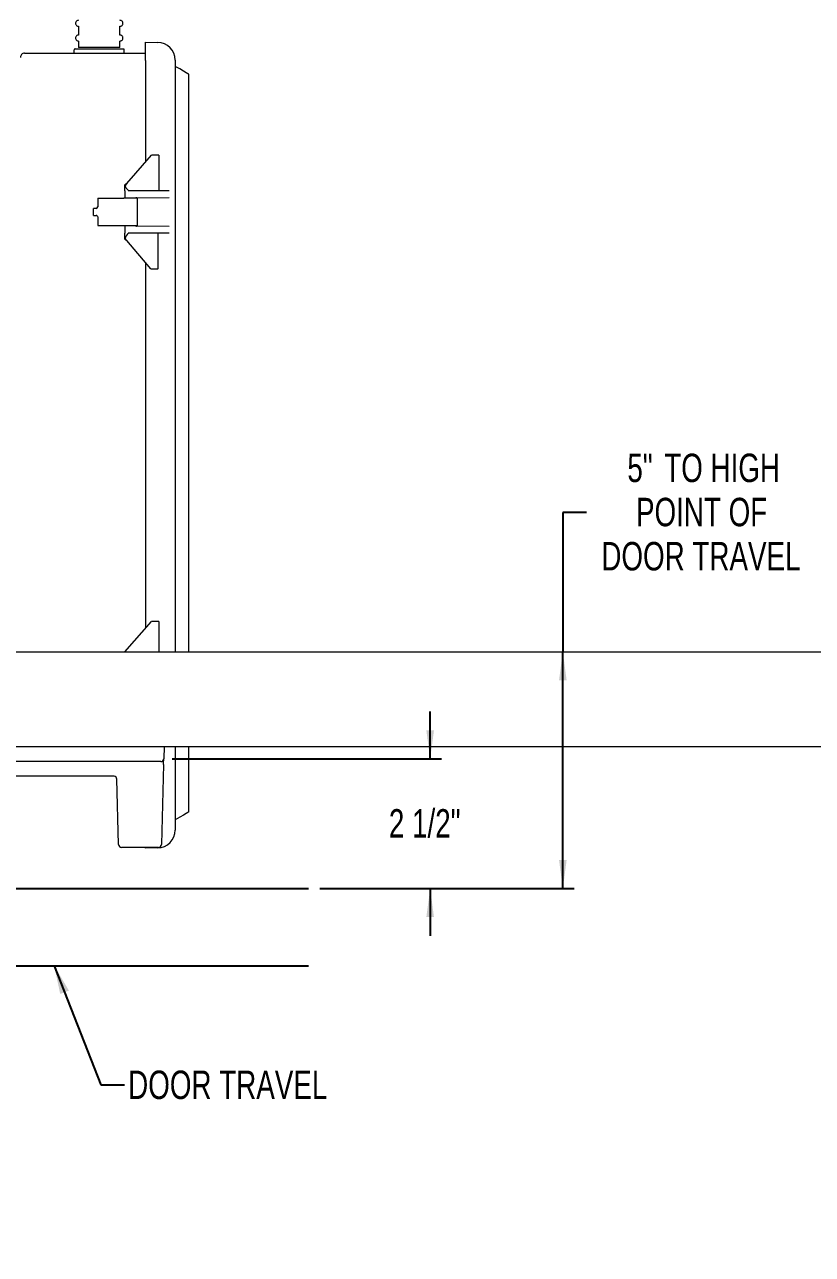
# Model space of a CAD drawing. Header units: inches. Extents: x 1 to 26.2, y 1.1 to 20.6.
# Drawn here: x 7.28 to 11.44, y 10.84 to 17.33 of the extents above; entities that cross this region are included whole.
import ezdxf
from ezdxf.lldxf.tags import DXFTag

# ---------------------------------------------------------------- set-up
doc = ezdxf.new("R2010")
doc.units = ezdxf.units.IN
doc.header["$MEASUREMENT"] = 0
doc.layers.add('DIM', color=1, linetype='Continuous')
doc.styles.add('SLDTEXTSTYLE0', font='ARIAL.TTF', dxfattribs={"width": 0.7})
doc.styles.get("Standard").update_dxf_attribs({"font": 'ARIAL.TTF'})
tags = doc.linetypes.add('CENTERX2', pattern=[0.8, 0.5, -0.1, 0.1, -0.1]).pattern_tags.tags
tags[10:11] = [DXFTag(74, 4), DXFTag(75, 0), DXFTag(340, '0'), DXFTag(46, 1.0), DXFTag(50, 0.0), DXFTag(44, 0.0), DXFTag(45, 0.0)]
tags[8:9] = [DXFTag(74, 4), DXFTag(75, 0), DXFTag(340, '0'), DXFTag(46, 1.0), DXFTag(50, 0.0), DXFTag(44, 0.0), DXFTag(45, 0.0)]
tags[6:7] = [DXFTag(74, 4), DXFTag(75, 0), DXFTag(340, '0'), DXFTag(46, 1.0), DXFTag(50, 0.0), DXFTag(44, 0.0), DXFTag(45, 0.0)]
tags[4:5] = [DXFTag(74, 4), DXFTag(75, 0), DXFTag(340, '0'), DXFTag(46, 1.0), DXFTag(50, 0.0), DXFTag(44, 0.0), DXFTag(45, 0.0)]
doc.dimstyles.new('SLDDIMSTYLE0', dxfattribs={"dimtxt": 0.15, "dimasz": 0.15, "dimexe": 0, "dimexo": 0.0625, "dimgap": 0.0375, "dimtad": 0, "dimtih": 1, "dimtoh": 1, "dimdec": 3, "dimlfac": 4, "dimrnd": 1e-09, "dimzin": 12, "dimdsep": 46, "dimtxsty": 'SLDTEXTSTYLE0', "dimsah": 1, "dimcen": 0.09, "dimadec": 0, "dimazin": 0, "dimtfac": 1, "dimtdec": 3, "dimtofl": 0, "dimtmove": 0, "dimatfit": 3, "dimfxl": 0, "dimtolj": 1, "dimtzin": 12, "dimarcsym": 0})
doc.dimstyles.new('SLDDIMSTYLE1', dxfattribs={"dimtxt": 0.15, "dimasz": 0.15, "dimexe": 0, "dimexo": 0.0625, "dimgap": 0.0375, "dimtad": 0, "dimtih": 1, "dimtoh": 1, "dimdec": 3, "dimlfac": 4, "dimrnd": 1e-09, "dimzin": 12, "dimdsep": 46, "dimtxsty": 'SLDTEXTSTYLE0', "dimsah": 1, "dimcen": 0.09, "dimadec": 0, "dimazin": 0, "dimtfac": 1, "dimtdec": 3, "dimtofl": 0, "dimtmove": 0, "dimatfit": 3, "dimfxl": 0, "dimtolj": 1, "dimtzin": 12, "dimarcsym": 0})
doc.dimstyles.new('SLDDIMSTYLE2', dxfattribs={"dimtxt": 0.15, "dimasz": 0.15, "dimexe": 0, "dimexo": 0.0625, "dimgap": 0.0375, "dimtad": 0, "dimtih": 1, "dimtoh": 1, "dimdec": 0, "dimrnd": 1e-09, "dimzin": 0, "dimdsep": 46, "dimtxsty": 'Standard', "dimsah": 1, "dimcen": 0.09, "dimadec": 0, "dimazin": 0, "dimtfac": 1, "dimtdec": 0, "dimtofl": 0, "dimtmove": 0, "dimatfit": 3, "dimfxl": 0, "dimtolj": 1, "dimtzin": 0, "dimarcsym": 0})

# ---------------------------------------------------------------- blocks, each defined once
blk = doc.blocks.new('SW_BROKEN_VIEW_0')
at = {"color": 0, "linetype": 'CENTERX2'}
for p, q in [((-0.2755, 0.3936), (-0.5479, 0.3504)), ((0, 0.408), (-0.2755, 0.3936)), ((0, 0.408), (2.6309, 0.408)), ((-0.5479, 0.3504), (-0.8143, 0.279)), ((-0.8143, 0.279), (-1.0719, 0.1802)), ((-1.0719, 0.1802), (-1.3176, 0.055)), ((-1.3176, 0.055), (-1.549, -0.0953)), ((0, 0), (-0.2328, -0.0122)), ((0, 0), (2.6309, 0)), ((-0.4631, -0.0487), (-0.6883, -0.109)), ((-0.2328, -0.0122), (-0.4631, -0.0487)), ((-1.549, -0.0953), (-1.7633, -0.2689)), ((-0.6883, -0.109), (-0.9059, -0.1926)), ((-0.9059, -0.1926), (-1.1136, -0.2984)), ((-1.7633, -0.2689), (-1.9584, -0.4639)), ((-1.1136, -0.2984), (-1.3091, -0.4254)), ((-1.3091, -0.4254), (-1.4903, -0.5721)), ((-1.9584, -0.4639), (-2.132, -0.6783)), ((-1.4903, -0.5721), (-1.6552, -0.7369)), ((-2.132, -0.6783), (-2.2822, -0.9096)), ((-1.6552, -0.7369), (-1.8019, -0.9181)), ((-2.2822, -0.9096), (-2.4074, -1.1554)), ((-1.8019, -0.9181), (-1.9289, -1.1136)), ((-2.4074, -1.1554), (-2.5063, -1.4129)), ((-1.9289, -1.1136), (-2.0347, -1.3213)), ((-2.0347, -1.3213), (-2.1182, -1.539)), ((-2.5063, -1.4129), (-2.5777, -1.6793)), ((-2.1182, -1.539), (-2.1786, -1.7642)), ((-2.5777, -1.6793), (-2.6208, -1.9518)), ((-2.1786, -1.7642), (-2.215, -1.9944)), ((-2.6208, -1.9518), (-2.6353, -2.2272)), ((-2.215, -1.9944), (-2.2272, -2.2272)), ((-2.2272, -2.2272), (-2.2292, -2.4916))]:
    blk.add_line(p, q, dxfattribs=at)
at = {"color": 0, "linetype": 'Continuous'}
blk.add_line((-2.6729, -2.6454), (-3.4149, -2.6454), dxfattribs=at)
blk = doc.blocks.new('*D6')
at = {"layer": 'DIM'}
for p, q in [((10.2444, 14.7573), (10.1194, 14.7573)), ((10.1194, 14.7573), (10.1194, 14.021)), ((10.1194, 12.771), (10.1194, 14.021)), ((8.8372, 12.771), (10.1794, 12.771))]:
    blk.add_line(p, q, dxfattribs=at)
for points in [[(10.1194, 14.021), (10.0994, 13.871), (10.1394, 13.871)], [(10.1194, 12.771), (10.1394, 12.921), (10.0994, 12.921)]]:
    blk.add_solid(points, dxfattribs=at)
at = {"layer": 'DIM', "char_height": 0.15, "attachment_point": 1, "style": 'SLDTEXTSTYLE0'}
for s, insert in [('5"', (10.4599, 15.0672)), (' TO HIGH', (10.6138, 15.0672)), ('POINT OF ', (10.5055, 14.834)), ('DOOR TRAVEL', (10.3226, 14.6008))]:
    blk.add_mtext(s, dxfattribs=dict(at, insert=insert))
blk = doc.blocks.new('*D7')
at = {"layer": 'DIM'}
for p, q in [((9.4192, 13.4555), (9.4192, 13.7055)), ((8.0579, 13.4555), (9.4792, 13.4555)), ((8.8372, 12.771), (9.4792, 12.771)), ((9.4192, 12.771), (9.4192, 12.521))]:
    blk.add_line(p, q, dxfattribs=at)
for points in [[(9.4192, 13.4555), (9.4392, 13.6055), (9.3992, 13.6055)], [(9.4192, 12.771), (9.3992, 12.621), (9.4392, 12.621)]]:
    blk.add_solid(points, dxfattribs=at)
at = {"layer": 'DIM', "insert": (9.2013, 13.19), "char_height": 0.15, "attachment_point": 1, "style": 'SLDTEXTSTYLE0'}
blk.add_mtext('2 1/2"', dxfattribs=at)
blk = doc.blocks.new('*D9')
at = {"layer": 'DIM'}
for p, q in [((3.4813, 19.5506), (3.4813, 20.2347)), ((20.5841, 20.2497), (20.5091, 20.0997)), ((20.6216, 20.1747), (20.5841, 20.2497)), ((26.2351, 14.111), (26.2351, 20.2347)), ((3.4813, 20.1747), (13.1578, 20.1747)), ((20.4716, 20.1747), (16.5586, 20.1747)), ((20.5091, 20.0997), (20.4716, 20.1747)), ((26.2351, 20.1747), (20.6216, 20.1747))]:
    blk.add_line(p, q, dxfattribs=at)
for points in [[(3.4813, 20.1747), (3.6313, 20.1547), (3.6313, 20.1947)], [(26.2351, 20.1747), (26.0851, 20.1947), (26.0851, 20.1547)]]:
    blk.add_solid(points, dxfattribs=at)
at = {"layer": 'DIM', "char_height": 0.15, "attachment_point": 1, "style": 'SLDTEXTSTYLE0'}
for s, insert in [('8\' DOOR = 135 3/8", 10\' DOOR = 159 3/8"', (13.283, 20.6013)), ('12\' DOOR = 183 3/8", 14\' DOOR = 207 3/8"', (13.236, 20.3681)), ('16\' DOOR = 231 3/8", 18\' DOOR = 255 3/8"', (13.236, 20.1349)), ('20\' DOOR = 279 3/8", 24\' DOOR = 327 3/8"', (13.2203, 19.9016))]:
    blk.add_mtext(s, dxfattribs=dict(at, insert=insert))

msp = doc.modelspace()

# ---------------------------------------------------------------- linework, layer by layer
at = {"color": 7, "linetype": 'Continuous', "lineweight": 15}
for p, q in [((7.78197, 17.21174), (7.56322, 17.21174)), ((7.91699, 17.14366), (7.91699, 17.24014)), ((7.91699, 17.24014), (7.98113, 17.23902)), ((7.2788, 17.18174), (7.2838, 17.18174)), ((7.2838, 17.18174), (7.91699, 17.18174)), ((7.54095, 17.18174), (7.54095, 17.19924)), ((7.54583, 17.20424), (7.8001, 17.20424)), ((8.07324, 17.14529), (8.07324, 17.14366)), ((7.91699, 17.14366), (7.91699, 16.60796)), ((8.07324, 17.14366), (8.07324, 14.02099)), ((7.81773, 16.49422), (7.94796, 16.64344)), ((7.98678, 16.64366), (7.94796, 16.64344)), ((7.98678, 16.64366), (7.98678, 16.45616)), ((7.81773, 16.49422), (7.80713, 16.48743)), ((7.80713, 16.45562), (7.80713, 16.48743)), ((7.80858, 16.48375), (7.80877, 16.48347)), ((7.80858, 16.48375), (7.80877, 16.48375)), ((7.80877, 16.48375), (7.81783, 16.49422)), ((7.81783, 16.49406), (7.80877, 16.48347)), ((7.80877, 16.48347), (7.80877, 16.48375)), ((7.81773, 16.49422), (7.81783, 16.49422)), ((7.81783, 16.49422), (7.81783, 16.49406)), ((7.82509, 16.45841), (7.82509, 16.45616)), ((7.82509, 16.45616), (7.8296, 16.45616)), ((7.8296, 16.45616), (7.8471, 16.45616)), ((7.8471, 16.45616), (7.85898, 16.45616)), ((7.85898, 16.45616), (8.0414, 16.45616)), ((7.66459, 16.41554), (7.66459, 16.36991)), ((7.66459, 16.41554), (7.7871, 16.41554)), ((7.7871, 16.41554), (7.80209, 16.41554)), ((7.8746, 16.41554), (7.80209, 16.41554)), ((7.87158, 16.41895), (8.0414, 16.42044)), ((7.64167, 16.32491), (7.64167, 16.36241)), ((7.65167, 16.36241), (7.64167, 16.36241)), ((7.64167, 16.32491), (7.65167, 16.32491)), ((7.65709, 16.36241), (7.65167, 16.36241)), ((7.65167, 16.32491), (7.65709, 16.32491)), ((7.66459, 16.31741), (7.66459, 16.27179)), ((7.66459, 16.27179), (7.7871, 16.27179)), ((7.7871, 16.27179), (7.80209, 16.27179)), ((7.80209, 16.27179), (7.8746, 16.27179)), ((8.0414, 16.26689), (7.87158, 16.26837)), ((7.80713, 16.1998), (7.80713, 16.23171)), ((7.80713, 16.1998), (7.81773, 16.19286)), ((7.81783, 16.19286), (7.80868, 16.20367)), ((7.81773, 16.19286), (7.81783, 16.19286)), ((7.94413, 16.04366), (7.81783, 16.19286)), ((7.8296, 16.23116), (7.82537, 16.23116)), ((7.82537, 16.22907), (7.82537, 16.23116)), ((7.8471, 16.23116), (7.8296, 16.23116)), ((7.85898, 16.23116), (7.8471, 16.23116)), ((8.0414, 16.23116), (7.85898, 16.23116)), ((7.98387, 16.04366), (7.98387, 16.23116)), ((7.91699, 16.07572), (7.91699, 14.14545)), ((7.94413, 16.04366), (7.98232, 16.04366)), ((7.98387, 16.04366), (7.98232, 16.04366)), ((7.80836, 14.02099), (7.94796, 14.18093)), ((7.98678, 14.18116), (7.94796, 14.18093)), ((7.98678, 14.18116), (7.98678, 14.02099)), ((5.51672, 14.02099), (15.82773, 14.02099)), ((5.51483, 13.52099), (15.70272, 13.52099)), ((8.01464, 13.52099), (8.01293, 13.45549)), ((8.07324, 13.52099), (8.07324, 13.08214)), ((7.99793, 13.44089), (6.78004, 13.44089)), ((8.01216, 13.42628), (8.00108, 13.00299)), ((7.75081, 13.36339), (6.77801, 13.36339)), ((7.77486, 13.00299), (7.76581, 13.34878)), ((8.07324, 13.08214), (8.07324, 13.08116)), ((8.07324, 13.08116), (8.07324, 13.07954)), ((7.98608, 12.98839), (7.78986, 12.98839)), ((7.91699, 12.98468), (7.91699, 12.98839)), ((7.98113, 12.9858), (7.91699, 12.98468))]:
    msp.add_line(p, q, dxfattribs=at)
at = {"color": 7, "linetype": 'Continuous', "lineweight": 15, "flags": 128}
for points in [[(8.14634, 17.07021), (8.14574, 17.07056), (8.1409, 17.07335), (8.13122, 17.07894), (8.11671, 17.08732), (8.09737, 17.09848), (8.07324, 17.11241)], [(8.01216, 13.42628), (8.01231, 13.43202), (8.01246, 13.43752), (8.01259, 13.44257), (8.0127, 13.44698), (8.0128, 13.4506), (8.01287, 13.45329), (8.01291, 13.45494), (8.01293, 13.45549)], [(8.14634, 13.17589), (8.14574, 13.17554), (8.1409, 13.17274), (8.13122, 13.16715), (8.11671, 13.15878), (8.09737, 13.14762), (8.07324, 13.13368)]]:
    msp.add_lwpolyline(points, dxfattribs=at)
at = {"color": 7, "linetype": 'Continuous', "lineweight": 15}
for centre, radius, start, end in [((7.97949, 17.14528), 0.09375, 0.001381, 88.998837), ((7.2788, 17.15929), 0.02245, 89.998734, 180.001266), ((7.81346, 16.4878), 0.00634, 183.272058, 219.7136), ((7.84893, 16.49198), 0.04118, 191.54163, 234.630051), ((7.65709, 16.36991), 0.0075, 270.003055, 359.996945), ((7.6571, 16.31741), 0.0075, 359.997955, 90.002045), ((7.81364, 16.19945), 0.00652, 139.598231, 176.960397), ((7.84915, 16.19525), 0.04135, 125.122376, 168.24844), ((7.99793, 13.45589), 0.015, 270.001926, 358.49934), ((7.75081, 13.34839), 0.015, 1.50066, 89.998074), ((7.97949, 13.07954), 0.09375, 271.001163, 359.999336), ((7.78986, 13.00339), 0.015, 181.498149, 270.005185), ((7.98608, 13.00339), 0.015, 270.001926, 358.494739)]:
    msp.add_arc(centre, radius, start, end, dxfattribs=at)
for points, knots in [([(7.56322, 17.35549), (7.56117, 17.35525), (7.55709, 17.35478), (7.55188, 17.35117), (7.54841, 17.346), (7.54719, 17.33986), (7.54841, 17.33372), (7.55188, 17.32855), (7.55709, 17.32494), (7.56117, 17.32447), (7.56322, 17.32424)], [0, 0, 0, 0, 0.1249995, 0.2499983, 0.3749972, 0.4999967, 0.6249961, 0.750015, 0.8750005, 1, 1, 1, 1]), ([(7.78197, 17.32424), (7.78402, 17.32447), (7.7881, 17.32494), (7.79331, 17.32855), (7.79678, 17.33372), (7.798, 17.33986), (7.79678, 17.346), (7.79331, 17.35117), (7.78811, 17.35478), (7.78402, 17.35525), (7.78197, 17.35549)], [0, 0, 0, 0, 0.1249995, 0.249985, 0.3750039, 0.5000033, 0.6250028, 0.7500017, 0.8750005, 1, 1, 1, 1]), ([(7.56322, 17.27736), (7.56117, 17.27713), (7.55708, 17.27666), (7.55188, 17.27304), (7.54841, 17.26788), (7.54719, 17.26174), (7.54841, 17.25559), (7.55188, 17.25043), (7.55709, 17.24682), (7.56117, 17.24635), (7.56322, 17.24611)], [0, 0, 0, 0, 0.1249932, 0.2499906, 0.3749879, 0.5000095, 0.6250074, 0.7500047, 0.8750021, 1, 1, 1, 1]), ([(7.78197, 17.24611), (7.78402, 17.24635), (7.78811, 17.24682), (7.79331, 17.25043), (7.79678, 17.25559), (7.798, 17.26174), (7.79678, 17.26788), (7.79331, 17.27304), (7.78811, 17.27666), (7.78402, 17.27713), (7.78197, 17.27736)], [0, 0, 0, 0, 0.1249979, 0.2499953, 0.3749926, 0.4999905, 0.6250121, 0.7500094, 0.8750068, 1, 1, 1, 1]), ([(7.54583, 17.20424), (7.5458, 17.20424), (7.54542, 17.20424), (7.54449, 17.20411), (7.54313, 17.20352), (7.54192, 17.20238), (7.54111, 17.2009), (7.541, 17.19979), (7.54095, 17.19924)], [0, 0, 0, 0, 0.00957013, 0.14849128, 0.36058729, 0.57220863, 0.78525363, 1, 1, 1, 1]), ([(7.8051, 17.19924), (7.80508, 17.19956), (7.80504, 17.20022), (7.80474, 17.20116), (7.80428, 17.20203), (7.80365, 17.2028), (7.80289, 17.20342), (7.80202, 17.20388), (7.80108, 17.20418), (7.80042, 17.20422), (7.8001, 17.20424)], [0, 0, 0, 0, 0.12496124, 0.2498938, 0.37495536, 0.5, 0.62504464, 0.7501062, 0.87503876, 1, 1, 1, 1]), ([(7.87158, 16.41895), (7.86937, 16.41858), (7.86565, 16.41796), (7.86231, 16.41624), (7.86096, 16.41554)], [0, 0, 0, 0, 0.5937559, 1, 1, 1, 1]), ([(7.85898, 16.27271), (7.85901, 16.2727), (7.85976, 16.27232), (7.86189, 16.27127), (7.8659, 16.2693), (7.8695, 16.26871), (7.87158, 16.26837)], [0, 0, 0, 0, 0.006463, 0.1882107, 0.5320861, 1, 1, 1, 1])]:
    msp.add_open_spline(points, degree=3, knots=knots, dxfattribs=at)
for points in [[(7.56322, 17.32424), (7.56322, 17.27736)], [(7.78197, 17.27736), (7.78197, 17.32424)], [(7.56322, 17.24611), (7.56322, 17.21174)], [(7.78197, 17.21174), (7.78197, 17.24611)], [(7.8051, 17.18174), (7.8051, 17.19924)], [(8.14634, 14.02099), (8.14634, 17.07021)], [(7.8071, 16.45562), (7.8071, 16.41554)], [(7.8746, 16.27179), (7.8746, 16.41554)], [(7.8071, 16.27179), (7.8071, 16.23171)], [(8.14634, 13.17589), (8.14634, 13.52099)]]:
    msp.add_open_spline(points, degree=1, dxfattribs=at)

# ---------------------------------------------------------------- block references
at = {"color": 7, "linetype": 'Continuous'}
msp.add_blockref('SW_BROKEN_VIEW_0', (6.14626, 12.36297), dxfattribs=at)

# ---------------------------------------------------------------- texts
at = {"layer": 'DIM', "insert": (7.82527, 11.8095), "char_height": 0.15, "attachment_point": 1, "style": 'SLDTEXTSTYLE0'}
msp.add_mtext('DOOR TRAVEL', dxfattribs=at)

# ---------------------------------------------------------------- dimensions: what is measured, and where the dimension line sits
at = {"layer": 'DIM'}
dim = msp.add_linear_dim(base=(26.23506, 20.17474), p1=(3.48135, 19.49064), p2=(26.23506, 14.05099), text='8\' DOOR = 135 3/8", 10\' DOOR = 159 3/8"\\P12\' DOOR = 183 3/8", 14\' DOOR = 207 3/8"\\P16\' DOOR = 231 3/8", 18\' DOOR = 255 3/8"\\P20\' DOOR = 279 3/8", 24\' DOOR = 327 3/8"', dimstyle='SLDDIMSTYLE0', dxfattribs=at)
dim.commit()
dim.dimension.update_dxf_attribs({"geometry": '*D9', "text_midpoint": (14.8582, 20.17474)})
dim = msp.add_linear_dim(base=(10.11944, 14.02099), p1=(8.77718, 12.77099), p2=(4.77922, 14.02099), angle=90, text='<> TO HIGH\\PPOINT OF \\PDOOR TRAVEL', dimstyle='SLDDIMSTYLE0', dxfattribs=at)
dim.commit()
dim.dimension.update_dxf_attribs({"geometry": '*D6', "text_midpoint": (10.11944, 14.75727)})
dim = msp.add_linear_dim(base=(9.41923, 12.77099), p1=(7.99793, 13.45549), p2=(8.77718, 12.77099), angle=90, dimstyle='SLDDIMSTYLE1', dxfattribs=at)
dim.commit()
dim.dimension.update_dxf_attribs({"geometry": '*D7', "text_midpoint": (9.41923, 13.11324)})

# ---------------------------------------------------------------- leaders
msp.add_leader([(7.43509, 12.36298), (7.68036, 11.73443), (7.80536, 11.73443)], dimstyle='SLDDIMSTYLE2', override={"dimscale": 1, "dimgap": 0.0375, "dimtad": 0, "dimclrd": 0}, dxfattribs=at)

doc.saveas('drawing.dxf')
